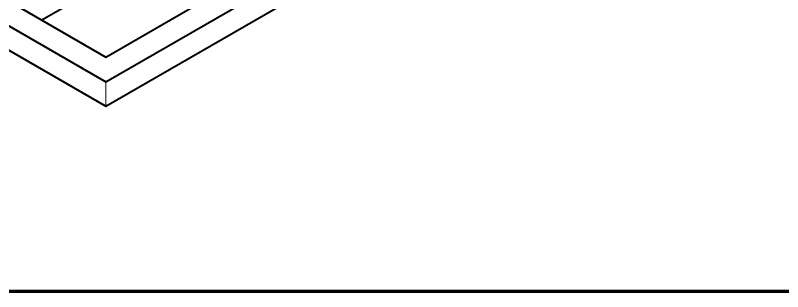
# Model space of a CAD drawing. Header units: millimetres. Extents: x -250 to 3947, y -1468 to 870.
# Drawn here: x 1615.6 to 1742.9, y 90.9 to 136.8 of the extents above; entities that cross this region are included whole.
import ezdxf

# ---------------------------------------------------------------- set-up
doc = ezdxf.new("R2010")
doc.units = ezdxf.units.MM
doc.layers.add('dddd', color=1, linetype='Continuous')

msp = doc.modelspace()

# ---------------------------------------------------------------- linework, layer by layer
at = {"color": 7, "linetype": 'Continuous', "lineweight": 40}
for p, q in [((1630.558, 125.7886), (1694.9756, 162.9761)), ((1630.558, 121.7059), (1694.9756, 158.8934)), ((1630.558, 129.8706), (1662.3778, 148.2398)), ((1633.7402, 143.9531), (1619.952, 135.9934)), ((1609.3448, 138.0347), (1630.558, 125.7886)), ((1616.4159, 138.0347), (1630.558, 129.8706)), ((1609.3448, 133.952), (1630.558, 121.7059))]:
    msp.add_line(p, q, dxfattribs=at)
at = {"color": 7, "linetype": 'Continuous', "lineweight": 20}
msp.add_line((1630.558, 125.7886), (1630.558, 121.7059), dxfattribs=at)
at = {"layer": 'dddd', "lineweight": 70}
msp.add_line((2069.8461, 90.9085), (1059.1961, 90.9085), dxfattribs=at)

doc.saveas('drawing.dxf')
